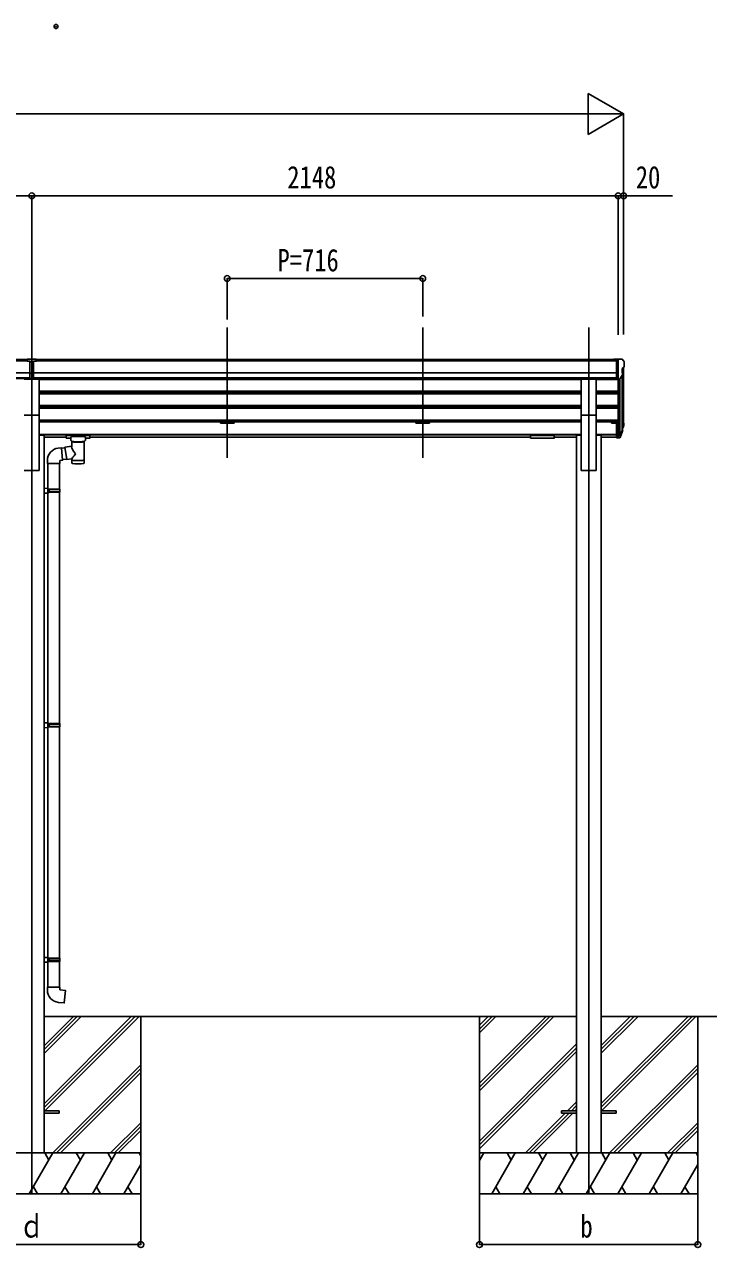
# Model space of a CAD drawing. Units: millimetres, scale not verified. Extents: x -10512 to 10512, y -7425 to 7425.
# Drawn here: x 130 to 2636, y -4858 to -377 of the extents above; entities that cross this region are included whole.
import ezdxf
from ezdxf.enums import TextEntityAlignment as Align

# ---------------------------------------------------------------- set-up
doc = ezdxf.new("R2010")
doc.units = ezdxf.units.MM
doc.header["$LTSCALE"] = 30
doc.header["$PDMODE"] = 32
doc.header["$PDSIZE"] = 15
for name, color, linetype in [('0-3_YKK_12', 2, 'Continuous'), ('0-4_YKK_13', 4, 'Continuous'), ('0-5_YKK_A1', 4, 'Continuous'), ('0-6_YKK_D', 6, 'Continuous')]:
    doc.layers.add(name, color=color, linetype=linetype)
doc.styles.add('ＭＳ ゴシック', font='')
doc.styles.get('ＭＳ ゴシック').set_extended_font_data('MS Gothic')

msp = doc.modelspace()

# ---------------------------------------------------------------- linework, layer by layer
at = {"layer": '0-3_YKK_12'}
for p, q in [((157.03, -1486.98), (157.03, -4661.38)), ((873.03, -1486.98), (873.03, -1964.5)), ((1589.03, -1486.98), (1589.03, -1964.5)), ((2197.03, -1486.98), (2197.03, -4661.38))]:
    msp.add_line(p, q, dxfattribs=at)
at = {"layer": '0-4_YKK_13'}
for p, q in [((140.53, -1611.4), (140.53, -1603.55)), ((140.53, -1611.4), (150.53, -1611.4)), ((157.03, -1612.21), (150.53, -1611.82)), ((163.53, -1611.88), (157.03, -1612.19)), ((163.53, -1675.03), (163.53, -1609.75)), ((2298.53, -1603.36), (2288.53, -1603.45)), ((2288.53, -1604.97), (2288.53, -1603.45)), ((2298.53, -1675.35), (2298.53, -1603.36)), ((2317.03, -1603.36), (2298.53, -1603.36)), ((2305.03, -1676.35), (2305.03, -1603.36)), ((2317.03, -1603.36), (2319.37, -1603.51)), ((2320.12, -1603.93), (2324.19, -1609.74)), ((2327.03, -1612.73), (2327.03, -1613.36)), ((150.53, -1613.4), (163.53, -1613.4)), ((150.53, -1654.92), (157.03, -1655.08)), ((157.03, -1655.08), (163.53, -1654.92)), ((2319.03, -1637.88), (2319.03, -1654.15)), ((2324.5, -1634.55), (2319.18, -1637.62)), ((129.53, -1677.01), (184.53, -1677.01)), ((150.53, -1673.96), (157.03, -1674.36)), ((157.03, -1674.36), (163.53, -1673.96)), ((184.53, -1808.81), (184.53, -1677.01)), ((2169.53, -1808.81), (2169.53, -1677.01)), ((2169.53, -1677.01), (2224.53, -1677.01)), ((2224.53, -1808.81), (2224.53, -1677.01)), ((2298.53, -1675.35), (2305.03, -1675.35)), ((2305.03, -1676.35), (2310.24, -1676.03)), ((2312.66, -1674.53), (2321.66, -1658.94)), ((129.53, -1808.81), (184.53, -1808.81)), ((2169.53, -1808.81), (2224.53, -1808.81)), ((283.03, -1881.67), (283.03, -1892.43)), ((368.03, -1881), (285.03, -1881)), ((370.03, -1881.67), (370.03, -1892.43)), ((1984.03, -1881.67), (1984.03, -1892.43)), ((1986.03, -1881), (2069.03, -1881)), ((2071.03, -1881.67), (2071.03, -1892.43)), ((2298.53, -1837.09), (2298.53, -1891.12)), ((2298.53, -1837.09), (2305.03, -1837.09)), ((2298.53, -1877.22), (2305.03, -1877.22)), ((2305.03, -1837.09), (2305.03, -1891.86)), ((2311.47, -1881.44), (2319.22, -1866.04)), ((2320.67, -1866.39), (2312.48, -1882.57)), ((2321.29, -1866.96), (2312.48, -1890.5)), ((2323.33, -1849.9), (2320.06, -1856.96)), ((2323.94, -1851.28), (2320.06, -1859.22)), ((2321.62, -1862.55), (2321.29, -1866.96)), ((278.41, -1925.88), (303.63, -1921.97)), ((278.41, -1925.88), (285.43, -1971.14)), ((368.03, -1883.18), (285.03, -1883.18)), ((299.53, -1893.09), (285.03, -1893.09)), ((299.53, -1899.9), (299.53, -1889.62)), ((303.63, -1921.97), (303.63, -1904.39)), ((349.43, -1904.4), (349.45, -1984.69)), ((353.53, -1899.9), (353.53, -1889.62)), ((368.03, -1893.09), (353.53, -1893.09)), ((370.03, -1881.86), (370.03, -1883.4)), ((1984.03, -1881.86), (1984.03, -1883.4)), ((1986.03, -1883.18), (2069.03, -1883.18)), ((1986.03, -1893.09), (2069.03, -1893.09)), ((2298.53, -1882.1), (2305.03, -1882.1)), ((2298.53, -1891.12), (2305.03, -1891.12)), ((2305.03, -1882.12), (2310.17, -1882.12)), ((2305.03, -1883.92), (2309.88, -1883.92)), ((2305.03, -1891.86), (2309.88, -1891.86)), ((253.67, -1929.28), (266.19, -1927.73)), ((278.7, -1927.76), (266.36, -1929.67)), ((285.14, -1969.26), (270.02, -1971.61)), ((303.63, -1968.31), (285.43, -1971.14)), ((303.62, -1984.69), (303.63, -1968.06)), ((214.27, -1985.29), (214.27, -1974.38)), ((260.27, -1985.29), (214.27, -1985.29)), ((216.23, -1985.29), (216.23, -2076.75)), ((258.23, -1985.29), (258.23, -2079.31)), ((218.23, -2076.81), (202.23, -2076.34)), ((202.23, -2076.34), (202.23, -2094.28)), ((218.23, -2093.81), (202.23, -2094.28)), ((218.23, -2078.81), (216.23, -2078.81)), ((259.23, -2079.31), (216.23, -2079.31)), ((260.23, -2081.31), (216.23, -2081.31)), ((260.23, -2089.31), (216.23, -2089.31)), ((259.23, -2091.31), (216.23, -2091.31)), ((216.23, -2936), (216.23, -2093.87)), ((218.23, -2078.81), (218.23, -2076.81)), ((218.23, -2093.81), (218.23, -2091.81)), ((220.71, -2081.31), (221.14, -2079.31)), ((258.23, -2938.56), (258.23, -2091.31)), ((260.23, -2081.31), (259.23, -2079.31)), ((260.23, -2089.31), (259.23, -2091.31)), ((260.23, -2081.31), (260.23, -2089.31)), ((218.23, -2936.06), (202.23, -2935.59)), ((202.23, -2935.59), (202.23, -2953.53)), ((218.23, -2953.06), (202.23, -2953.53)), ((218.23, -2938.06), (216.23, -2938.06)), ((259.23, -2938.56), (216.23, -2938.56)), ((260.23, -2940.56), (216.23, -2940.56)), ((260.23, -2948.56), (216.23, -2948.56)), ((259.23, -2950.56), (216.23, -2950.56)), ((216.23, -2953.12), (216.23, -3795.25)), ((218.23, -2938.06), (218.23, -2936.06)), ((218.23, -2953.06), (218.23, -2951.06)), ((220.71, -2940.56), (221.14, -2938.56)), ((258.23, -2950.56), (258.23, -3797.81)), ((260.23, -2940.56), (259.23, -2938.56)), ((260.23, -2948.56), (259.23, -2950.56)), ((260.23, -2940.56), (260.23, -2948.56)), ((218.23, -3795.31), (202.23, -3794.84)), ((202.23, -3812.78), (202.23, -3794.84)), ((259.23, -3797.81), (216.23, -3797.81)), ((260.23, -3799.81), (216.23, -3799.81)), ((260.23, -3807.81), (216.23, -3807.81)), ((218.23, -3795.31), (218.23, -3797.31)), ((220.71, -3807.81), (221.14, -3809.81)), ((260.23, -3799.81), (259.23, -3797.81)), ((260.23, -3807.81), (259.23, -3809.81)), ((260.23, -3807.81), (260.23, -3799.81)), ((218.23, -3812.31), (202.23, -3812.78)), ((259.23, -3809.81), (216.23, -3809.81)), ((218.23, -3810.31), (216.23, -3810.31)), ((216.23, -3812.37), (216.23, -3903.81)), ((218.23, -3810.31), (218.23, -3812.31)), ((258.23, -3809.81), (258.23, -3903.81)), ((260.23, -3903.81), (214.23, -3903.81)), ((214.23, -3903.81), (214.23, -3914.73)), ((260.23, -3913.81), (260.23, -3903.81)), ((202.23, -4356.88), (257.03, -4356.88)), ((202.23, -4365.88), (257.03, -4365.88)), ((257.03, -4356.88), (257.03, -4365.88)), ((2097.03, -4356.88), (2097.03, -4365.88)), ((2097.03, -4356.88), (2151.83, -4356.88)), ((2097.03, -4365.88), (2151.83, -4365.88)), ((2242.23, -4356.88), (2297.03, -4356.88)), ((2242.23, -4365.88), (2297.03, -4365.88)), ((2297.03, -4356.88), (2297.03, -4365.88))]:
    msp.add_line(p, q, dxfattribs=at)
for points in [[(140.53, -1603.55), (158.53, -1603.4), (173.53, -1603.53)], [(163.53, -1675.03), (157.03, -1675.42), (150.53, -1675.03), (150.53, -1609.68)], [(163.53, -1611.35), (173.53, -1611.27), (173.53, -1603.53)], [(163.53, -1656.02), (160.28, -1656.1), (157.03, -1656.18), (153.79, -1656.1), (150.53, -1656.02)], [(285.03, -1881), (284.68, -1881.01), (284.15, -1881.03), (283.7, -1881.08), (283.4, -1881.16), (283.23, -1881.26), (283.11, -1881.4), (283.04, -1881.58), (283.03, -1881.67)], [(370.03, -1881.67), (369.99, -1881.47), (369.91, -1881.33), (369.81, -1881.24), (369.71, -1881.18), (369.59, -1881.13), (369.3, -1881.07), (368.81, -1881.03), (368.27, -1881), (368.03, -1881)], [(1984.03, -1881.67), (1984.07, -1881.47), (1984.15, -1881.33), (1984.25, -1881.24), (1984.35, -1881.18), (1984.47, -1881.13), (1984.77, -1881.07), (1985.26, -1881.03), (1985.8, -1881), (1986.03, -1881)], [(2069.03, -1881), (2069.39, -1881.01), (2069.92, -1881.03), (2070.36, -1881.08), (2070.67, -1881.16), (2070.84, -1881.26), (2070.96, -1881.4), (2071.02, -1881.58), (2071.03, -1881.67)], [(285.03, -1893.09), (284.68, -1893.09), (284.15, -1893.06), (283.7, -1893.01), (283.4, -1892.93), (283.23, -1892.83), (283.11, -1892.7), (283.04, -1892.52), (283.03, -1892.43)], [(303.63, -1904.39), (303.4, -1904.29), (302.04, -1903.56), (300.93, -1902.71), (300.17, -1901.85), (299.71, -1900.95), (299.54, -1900.06)], [(353.49, -1899.84), (353.52, -1900.2), (353.27, -1901.16), (352.75, -1902.04), (351.95, -1902.88), (350.83, -1903.67), (349.43, -1904.4)], [(370.03, -1892.43), (369.99, -1892.62), (369.91, -1892.76), (369.81, -1892.85), (369.71, -1892.91), (369.59, -1892.96), (369.3, -1893.02), (368.81, -1893.07), (368.27, -1893.09), (368.03, -1893.09)], [(1984.03, -1892.43), (1984.07, -1892.62), (1984.15, -1892.76), (1984.25, -1892.85), (1984.35, -1892.91), (1984.47, -1892.96), (1984.77, -1893.02), (1985.26, -1893.07), (1985.8, -1893.09), (1986.03, -1893.09)], [(2069.03, -1893.09), (2069.39, -1893.09), (2069.92, -1893.06), (2070.36, -1893.01), (2070.67, -1892.93), (2070.84, -1892.83), (2070.96, -1892.7), (2071.02, -1892.52), (2071.03, -1892.43)], [(266.19, -1927.73), (270.19, -1973.55), (260.27, -1975.29), (260.27, -1985.29)], [(218.23, -2091.81), (216.23, -2091.81), (216.23, -2078.81)], [(220.71, -2081.31), (220.71, -2089.31), (221.14, -2091.31)], [(218.23, -2951.06), (216.23, -2951.06), (216.23, -2938.06)], [(220.71, -2940.56), (220.71, -2948.56), (221.14, -2950.56)], [(218.23, -3797.31), (216.23, -3797.31), (216.23, -3810.31)], [(220.71, -3807.81), (220.71, -3799.81), (221.14, -3797.81)], [(255.31, -3959.56), (276.15, -3961.38), (280.16, -3915.56), (260.23, -3913.81)]]:
    msp.add_lwpolyline(points, dxfattribs=at)
for centre, radius, start, end in [((2319.3, -1604.5), 1, 35, 86.5), ((2324.03, -1612.73), 3, 0, 87), ((2319.33, -1637.88), 0.3, 120, 180), ((2319.33, -1654.15), 0.3, 180, 265.2833), ((2319.06, -1657.44), 3, 330, 85.2833), ((2320.13, -1630.18), 6.18, 315.00103, 354.2965), ((2125.03, -1613.36), 202, 355.05096, 0), ((2310.06, -1673.03), 3, 273.5, 330), ((2294.45, -1840.4), 30.41, 341.80266, 352.8448), ((2295.85, -1842.16), 29.53, 342.01856, 353.49194), ((260.18, -1974.73), 45.91, 98.14944, 179.55845), ((259.23, -3914.73), 45, 180, 265)]:
    msp.add_arc(centre, radius, start, end, dxfattribs=at)
for centre, major_axis, ratio, start_param, end_param in [((181.6, -1613.71), (24.57, -1.51), 0.121868, 3.1422238, 3.1491027), ((2237.17, -1835.92), (-87.93, 4.42), 0.541684, 3.060334, 3.2172517), ((2236.38, -1842.59), (89.06, 1.43), 0.57596, 6.1985533, 6.3701348), ((2310.17, -1880.76), (1.5, 0), 0.90356, 4.712389, 5.7595865), ((2235.11, -1842.49), (88.05, 0), 0.90356, 5.9828017, 6.0168888), ((2320.32, -1862.55), (-1.3, 0), 0.90356, 2.9359903, 4.9130961), ((2234.4, -1846.36), (89.07, 0), 0.90356, 6.0316505, 6.077583), ((285.03, -1883.4), (-2, 0), 0.109601, 4.712389, 6.2831853), ((326.53, -1889.62), (-27, 0), 0.122176, 3.1415927, 6.2831853), ((315.53, -1899.9), (-16, 0), 0.361356, 0, 0.0194874), ((326.53, -1948.51), (22.81, -26.62), 0.234429, 3.1563334, 4.5976381), ((326.54, -1904.85), (-22.92, 0.42), 0.07247, 0.0008089, 1.5716053), ((326.54, -1906.48), (-22.92, 0.42), 0.07247, 0.0008089, 1.5716053), ((326.52, -1904.85), (22.91, 0.42), 0.072511, 4.711586, 6.2823824), ((326.52, -1906.48), (22.91, 0.42), 0.072511, 4.711586, 6.2823824), ((368.03, -1883.4), (-2, 0), 0.109601, 3.1415927, 4.712389), ((1986.03, -1883.4), (2, 0), 0.109601, 1.5707963, 3.1415927), ((2069.03, -1883.4), (2, 0), 0.109601, 0, 1.5707963), ((2309.88, -1881.21), (3, 0), 0.90356, 4.712389, 5.7595865), ((2309.88, -1889.15), (-3, 0), 0.90356, 1.5707963, 2.6179939), ((323.98, -1945.87), (-20.32, -22.25), 0.045535, 4.9756507, 6.2441899), ((326.53, -1984.69), (-22.92, 0), 0.101955, 6.2829723, 9.4248207), ((326.53, -1972.25), (-22.91, 0), 0.122865, 6.2831853, 9.424778)]:
    msp.add_ellipse(centre, major_axis=major_axis, ratio=ratio, start_param=start_param, end_param=end_param, dxfattribs=at)
at = {"layer": '0-5_YKK_A1'}
for p, q in [((-1974.47, -1604.97), (140.53, -1604.97)), ((-1974.47, -1610.18), (140.53, -1610.18)), ((173.53, -1604.97), (2298.53, -1604.97)), ((173.53, -1610.18), (2298.53, -1610.18)), ((-1984.47, -1653.72), (150.53, -1653.72)), ((163.53, -1653.72), (2298.53, -1653.72)), ((2305.03, -1644.47), (2305.03, -1837.09)), ((2325.03, -1633.94), (2325.03, -1836.72)), ((-1984.47, -1671.57), (150.53, -1671.57)), ((-1984.47, -1674.81), (150.53, -1674.81)), ((163.53, -1671.57), (2298.53, -1671.57)), ((163.53, -1674.81), (2298.53, -1674.81)), ((184.53, -1677.87), (2169.53, -1677.87)), ((848.03, -1674.91), (848.03, -1677.87)), ((898.03, -1674.91), (898.03, -1677.87)), ((1564.03, -1674.91), (1564.03, -1677.87)), ((1614.03, -1674.91), (1614.03, -1677.87)), ((2305.03, -1677.87), (2224.53, -1677.87)), ((2280.03, -1674.81), (2280.03, -1677.87)), ((2311.03, -1675.87), (2311.04, -1881.86)), ((2320.06, -1661.71), (2320.06, -1863.43)), ((184.53, -1721.23), (2169.53, -1721.23)), ((184.53, -1722.73), (2169.53, -1722.73)), ((184.53, -1727.04), (2169.53, -1727.04)), ((184.53, -1730.45), (2169.53, -1730.45)), ((848.03, -1727.04), (848.03, -1730.45)), ((898.03, -1727.04), (898.03, -1730.45)), ((1564.03, -1727.04), (1564.03, -1730.45)), ((1614.03, -1727.04), (1614.03, -1730.45)), ((2305.03, -1721.23), (2224.53, -1721.23)), ((2305.03, -1722.73), (2224.53, -1722.73)), ((2305.03, -1727.04), (2224.53, -1727.04)), ((2305.03, -1730.45), (2224.53, -1730.45)), ((2280.03, -1727.04), (2280.03, -1730.45)), ((184.53, -1773.81), (2169.53, -1773.81)), ((184.53, -1775.3), (2169.53, -1775.3)), ((184.53, -1779.62), (2169.53, -1779.62)), ((184.53, -1783.02), (2169.53, -1783.02)), ((848.03, -1783.02), (848.03, -1779.62)), ((898.03, -1779.62), (898.03, -1783.02)), ((1564.03, -1783.02), (1564.03, -1779.62)), ((1614.03, -1779.62), (1614.03, -1783.02)), ((2305.03, -1773.81), (2224.53, -1773.81)), ((2305.03, -1775.3), (2224.53, -1775.3)), ((2305.03, -1779.62), (2224.53, -1779.62)), ((2305.03, -1783.02), (2224.53, -1783.02)), ((2280.03, -1779.62), (2280.03, -1783.02)), ((184.53, -1808.81), (184.53, -2011.38)), ((184.53, -1826.39), (2169.53, -1826.39)), ((184.53, -1827.88), (2169.53, -1827.88)), ((184.53, -1832.2), (2169.53, -1832.2)), ((184.53, -1832.78), (848.03, -1832.78)), ((848.03, -1832.2), (848.03, -1837.72)), ((898.03, -1832.2), (898.03, -1837.72)), ((898.03, -1832.78), (1564.03, -1832.78)), ((1564.03, -1832.2), (1564.03, -1837.72)), ((1614.03, -1832.2), (1614.03, -1837.72)), ((1614.03, -1832.78), (2169.53, -1832.78)), ((2169.53, -1808.81), (2169.53, -2011.38)), ((2224.53, -1808.81), (2224.53, -2011.38)), ((2305.03, -1826.39), (2224.53, -1826.39)), ((2305.03, -1827.88), (2224.53, -1827.88)), ((2305.03, -1832.2), (2224.53, -1832.2)), ((2280.03, -1832.78), (2224.53, -1832.78)), ((2280.03, -1832.2), (2280.03, -1837.72)), ((184.53, -1879.79), (2169.53, -1879.79)), ((184.53, -1881.19), (2169.53, -1881.19)), ((848.03, -1837.72), (898.03, -1837.72)), ((1564.03, -1837.72), (1614.03, -1837.72)), ((2298.53, -1879.79), (2224.53, -1879.79)), ((2298.53, -1881.19), (2224.53, -1881.19)), ((2280.03, -1837.72), (2298.53, -1837.72)), ((202.23, -1882.38), (184.53, -1882.38)), ((202.23, -1882.38), (202.23, -4511.38)), ((202.23, -1888.88), (283.03, -1888.88)), ((370.03, -1888.88), (1984.03, -1888.88)), ((2151.83, -1888.88), (2071.03, -1888.88)), ((2151.83, -1882.38), (2151.83, -4511.38)), ((2151.83, -1882.38), (2169.53, -1882.38)), ((2242.23, -1882.38), (2224.53, -1882.38)), ((2242.23, -1882.38), (2242.23, -4511.38)), ((2242.23, -1888.88), (2298.53, -1888.88)), ((129.53, -2011.38), (184.53, -2011.38)), ((2169.53, -2011.38), (2224.53, -2011.38)), ((202.03, -4330.86), (521.51, -4011.38)), ((202.03, -4345), (535.65, -4011.38)), ((202.03, -4147.01), (337.66, -4011.38)), ((202.03, -4132.87), (323.52, -4011.38)), ((202.03, -4118.73), (309.38, -4011.38)), ((202.23, -4011.38), (2151.83, -4011.38)), ((204.29, -4356.88), (549.8, -4011.38)), ((556.83, -4011.38), (556.83, -4661.38)), ((1796.83, -4011.38), (1796.83, -4661.38)), ((1796.83, -4255.56), (2041.01, -4011.38)), ((1796.83, -4269.7), (2055.15, -4011.38)), ((1796.83, -4283.84), (2069.3, -4011.38)), ((1796.83, -4071.71), (1857.16, -4011.38)), ((1796.83, -4057.57), (1843.02, -4011.38)), ((1796.83, -4043.43), (1828.88, -4011.38)), ((2242.03, -4330.86), (2561.51, -4011.38)), ((2242.03, -4345), (2575.65, -4011.38)), ((2242.03, -4147.01), (2377.66, -4011.38)), ((2242.03, -4132.87), (2363.52, -4011.38)), ((2242.03, -4118.73), (2349.38, -4011.38)), ((2242.23, -4011.38), (2719.07, -4011.38)), ((2244.29, -4356.88), (2589.8, -4011.38)), ((2596.83, -4011.38), (2596.83, -4661.38)), ((1796.83, -4467.69), (2151.63, -4112.89)), ((1796.83, -4481.83), (2151.63, -4127.03)), ((1796.83, -4495.97), (2151.63, -4141.18)), ((233.64, -4511.38), (556.83, -4188.19)), ((247.78, -4511.38), (556.83, -4202.33)), ((2273.64, -4511.38), (2596.83, -4188.19)), ((2287.78, -4511.38), (2596.83, -4202.33)), ((261.93, -4511.38), (556.83, -4216.48)), ((2301.93, -4511.38), (2596.83, -4216.48)), ((2119.77, -4356.88), (2151.63, -4325.02)), ((2133.92, -4356.88), (2151.63, -4339.17)), ((1965.27, -4511.38), (2110.77, -4365.88)), ((1979.42, -4511.38), (2124.92, -4365.88)), ((1993.56, -4511.38), (2139.06, -4365.88)), ((2148.06, -4356.88), (2151.63, -4353.31)), ((445.77, -4511.38), (556.83, -4400.32)), ((459.92, -4511.38), (556.83, -4414.47)), ((474.06, -4511.38), (556.83, -4428.61)), ((2485.77, -4511.38), (2596.83, -4400.32)), ((2499.92, -4511.38), (2596.83, -4414.47)), ((2514.06, -4511.38), (2596.83, -4428.61)), ((556.83, -4511.38), (-243.17, -4511.38)), ((147.99, -4661.38), (234.59, -4511.38)), ((219.59, -4537.36), (204.59, -4511.38)), ((263.46, -4661.38), (350.06, -4511.38)), ((335.06, -4537.36), (320.06, -4511.38)), ((378.93, -4661.38), (465.53, -4511.38)), ((435.53, -4511.38), (450.53, -4537.36)), ((551, -4511.38), (556.83, -4521.48)), ((2596.83, -4511.38), (1796.83, -4511.38)), ((1796.83, -4538.88), (1812.71, -4511.38)), ((1841.58, -4661.38), (1928.18, -4511.38)), ((1913.18, -4537.36), (1898.18, -4511.38)), ((1957.05, -4661.38), (2043.65, -4511.38)), ((2028.65, -4537.36), (2013.65, -4511.38)), ((2072.52, -4661.38), (2159.12, -4511.38)), ((2144.12, -4537.36), (2129.12, -4511.38)), ((2187.99, -4661.38), (2274.59, -4511.38)), ((2259.59, -4537.36), (2244.59, -4511.38)), ((2303.46, -4661.38), (2390.06, -4511.38)), ((2375.06, -4537.36), (2360.06, -4511.38)), ((2418.93, -4661.38), (2505.53, -4511.38)), ((2475.53, -4511.38), (2490.53, -4537.36)), ((2591, -4511.38), (2596.83, -4521.48)), ((494.4, -4661.38), (556.83, -4553.24)), ((2534.4, -4661.38), (2596.83, -4553.24)), ((162.99, -4635.4), (177.99, -4661.38)), ((278.46, -4635.4), (293.46, -4661.38)), ((393.93, -4635.4), (408.93, -4661.38)), ((509.4, -4635.4), (524.4, -4661.38)), ((1856.58, -4635.4), (1871.58, -4661.38)), ((1972.05, -4635.4), (1987.05, -4661.38)), ((2087.52, -4635.4), (2102.52, -4661.38)), ((2202.99, -4635.4), (2217.99, -4661.38)), ((2318.46, -4635.4), (2333.46, -4661.38)), ((2433.93, -4635.4), (2448.93, -4661.38)), ((2549.4, -4635.4), (2564.4, -4661.38)), ((-243.17, -4661.38), (556.83, -4661.38)), ((1796.83, -4661.38), (2596.83, -4661.38))]:
    msp.add_line(p, q, dxfattribs=at)
msp.add_point((245.97, -384.99), dxfattribs=at)
at = {"layer": '0-6_YKK_D'}
for p, q in [((2325.03, -704.97), (2195.13, -629.97)), ((2195.13, -629.97), (2195.13, -779.97)), ((-4008.97, -704.97), (2175.03, -704.97)), ((2325.03, -704.97), (2065.23, -704.97)), ((2325.03, -704.97), (2195.13, -779.97)), ((2325.03, -1513.54), (2325.03, -703.97)), ((-1990.97, -1004.97), (157.03, -1004.97)), ((157.03, -1514.54), (157.03, -1003.97)), ((157.03, -1514.54), (157.03, -1003.97)), ((157.03, -1004.97), (2305.03, -1004.97)), ((2305.03, -1514.54), (2305.03, -1003.97)), ((2305.03, -1514.54), (2305.03, -1003.97)), ((2325.03, -1512.54), (2325.03, -1003.97)), ((873.03, -1458.09), (873.03, -1306.99)), ((873.03, -1307.99), (1589.03, -1307.99)), ((1589.03, -1446.95), (1589.03, -1306.99)), ((556.83, -4662.38), (556.83, -4848.09)), ((1796.83, -4661.38), (1796.83, -4848.09)), ((2596.83, -4662.38), (2596.83, -4848.09)), ((-243.17, -4847.09), (556.83, -4847.09)), ((1796.83, -4847.09), (2596.83, -4847.09))]:
    msp.add_line(p, q, dxfattribs=at)
msp.add_lwpolyline([(2305.03, -1004.97), (2325.03, -1004.97), (2503.53, -1004.97)], dxfattribs=at)
for centre in [(157.03, -1004.97), (157.03, -1004.97), (2305.03, -1004.97), (2305.03, -1004.97), (2325.03, -1004.97), (873.03, -1307.99), (1589.03, -1307.99), (556.83, -4847.09), (1796.83, -4847.09), (2596.83, -4847.09)]:
    msp.add_circle(centre, 10.62, dxfattribs=at)

# ---------------------------------------------------------------- texts
at = {"layer": '0-6_YKK_D', "style": 'ＭＳ ゴシック', "width": 0.8}
for s, p in [('2148', (1093.03, -1002.97)), ('20', (2369.53, -1002.97)), ('P=716', (1057.03, -1306.69)), ('ｄ', (111.83, -4845.76)), ('b', (2166.83, -4845.79))]:
    msp.add_text(s, height=82.48, dxfattribs=at).set_placement(p, align=Align.BOTTOM_LEFT)

doc.saveas('drawing.dxf')
